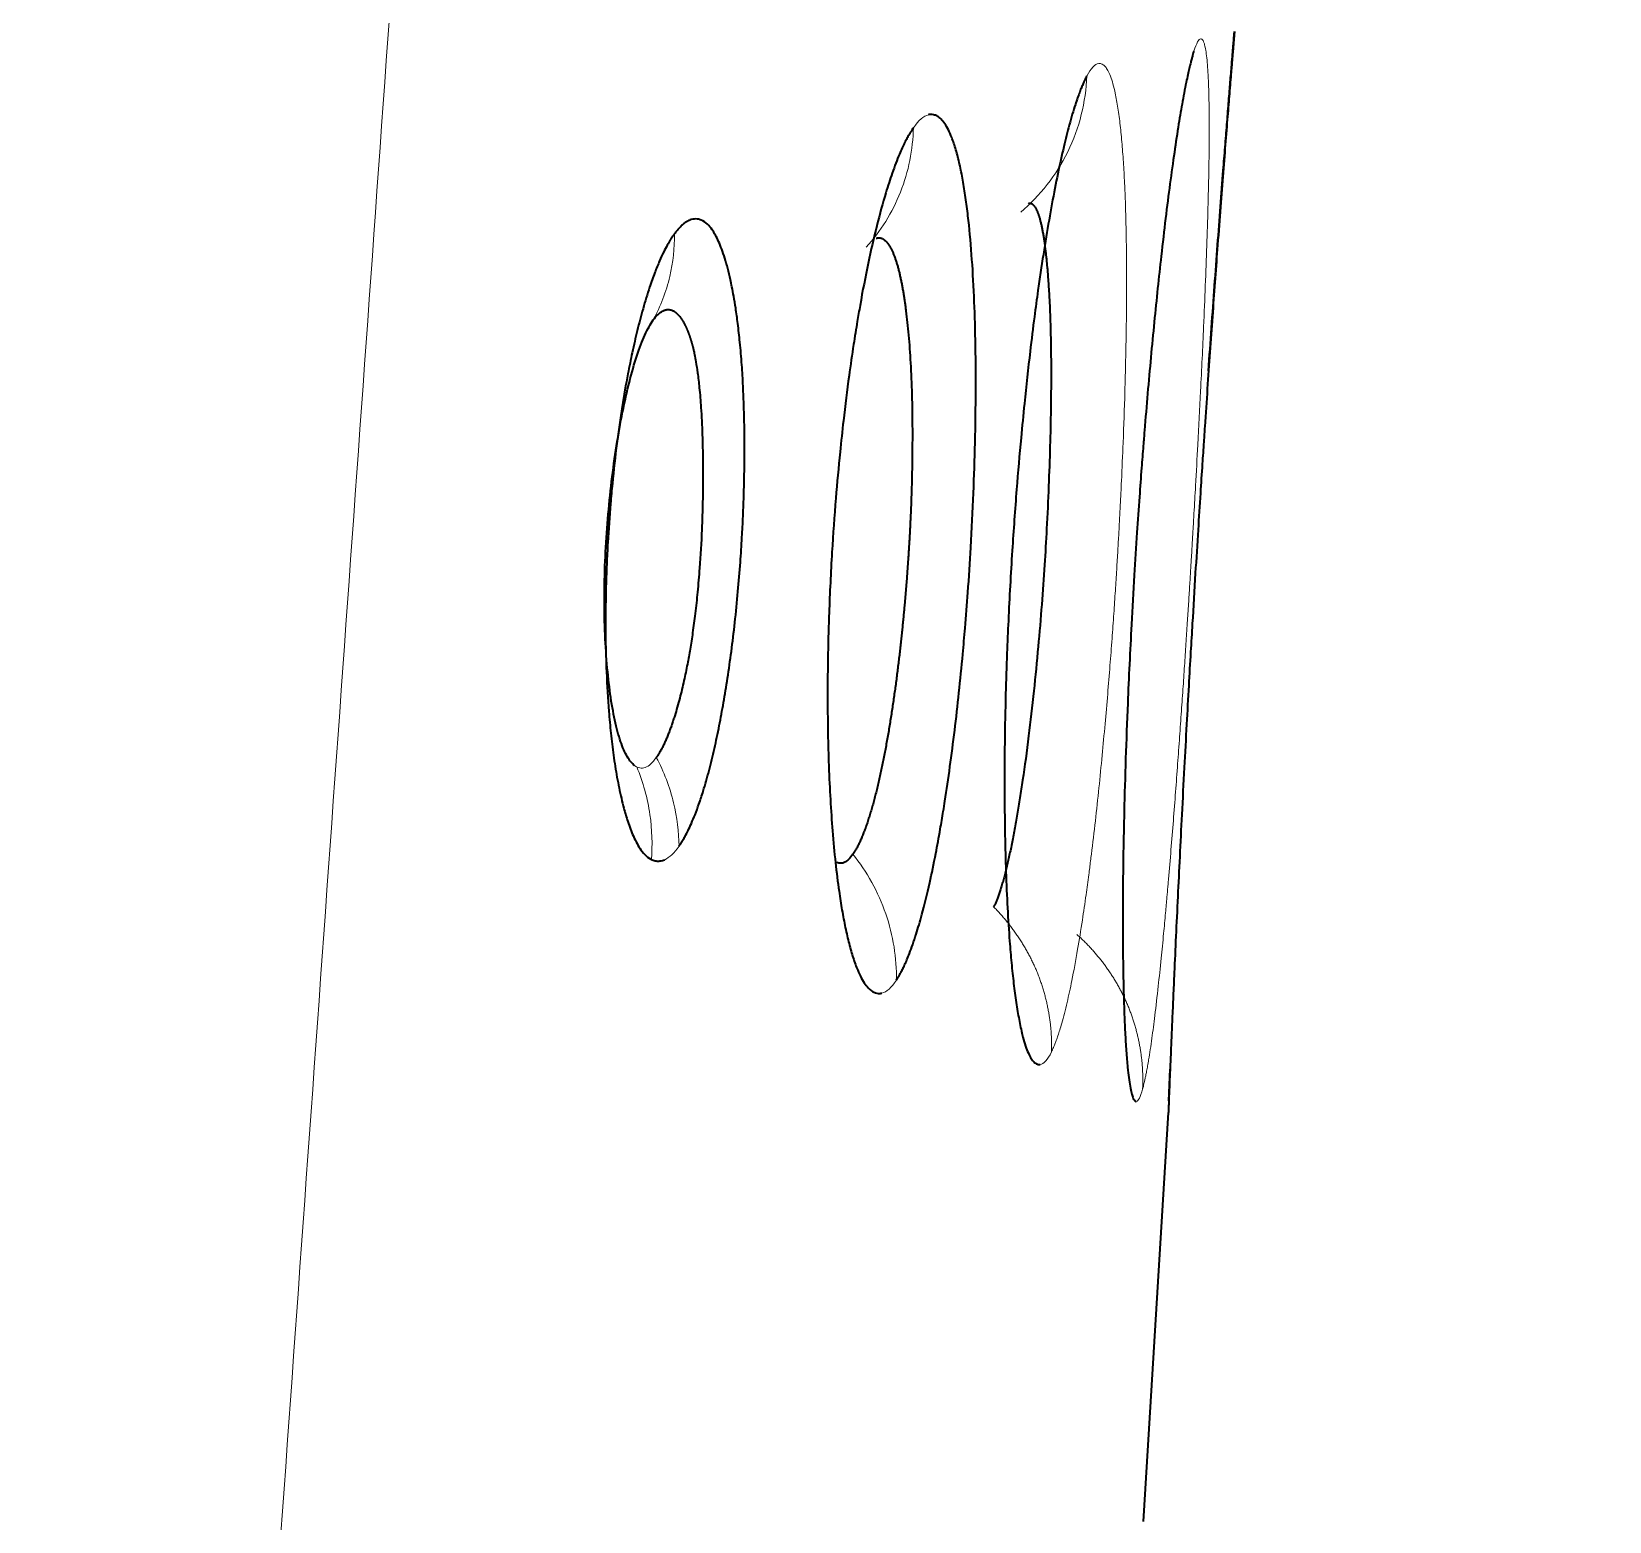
# Model space of a CAD drawing. Header units: inches. Extents: x -1096 to 3103, y -191 to 3207.
# Drawn here: x -28.622 to -24.657, y 1557.653 to 1561.396 of the extents above; entities that cross this region are included whole.
import ezdxf

# ---------------------------------------------------------------- set-up
doc = ezdxf.new("R2010")
doc.units = ezdxf.units.IN

msp = doc.modelspace()

# ---------------------------------------------------------------- linework, layer by layer
at = {"lineweight": 35}
for p, q in [((-25.5991, 1561.3961), (-25.6015, 1561.3667)), ((-25.764, 1558.7095), (-25.7609, 1558.789)), ((-25.8278, 1557.6531), (-25.765, 1558.6801))]:
    msp.add_line(p, q, dxfattribs=at)
at = {"lineweight": 13}
for points, knots in [([(-24.657, 1604.0575), (-24.6612, 1604.0019), (-24.6697, 1603.8898), (-24.6825, 1603.7202), (-24.6954, 1603.5479), (-24.7085, 1603.373), (-24.7217, 1603.1954), (-24.7351, 1603.0151), (-24.7487, 1602.8322), (-24.7624, 1602.6465), (-24.7762, 1602.4583), (-24.8033, 1602.0882), (-24.8495, 1601.4522), (-24.9046, 1600.6884), (-24.9558, 1599.9769), (-24.9972, 1599.4027), (-25.0386, 1598.8284), (-25.08, 1598.2541), (-25.1215, 1597.6798), (-25.2023, 1596.5586), (-25.3127, 1595.03), (-25.4425, 1593.2333), (-25.5422, 1591.8545), (-25.6116, 1590.8938), (-25.6605, 1590.2177), (-25.6991, 1589.6825), (-25.7378, 1589.1445), (-25.7775, 1588.5933), (-25.8181, 1588.029), (-25.8596, 1587.4515), (-25.9021, 1586.8608), (-25.9455, 1586.257), (-25.9898, 1585.64), (-26.035, 1585.0098), (-26.0812, 1584.3665), (-26.1283, 1583.71), (-26.1763, 1583.0403), (-26.2252, 1582.3575), (-26.2751, 1581.6615), (-26.3258, 1580.9523), (-26.3776, 1580.23), (-26.4302, 1579.4945), (-26.4838, 1578.7459), (-26.5383, 1577.9841), (-26.5937, 1577.2091), (-26.7064, 1575.6334), (-26.878, 1573.2344), (-27.1101, 1569.9896), (-27.348, 1566.6641), (-27.5918, 1563.2577), (-27.8414, 1559.7706), (-28.0968, 1556.2027), (-28.3581, 1552.554), (-28.6288, 1548.7766), (-28.9068, 1544.8982), (-29.1902, 1540.9465), (-29.4735, 1536.9971), (-29.7568, 1533.05), (-30.0401, 1529.1052), (-30.3233, 1525.1627), (-30.6065, 1521.2225), (-30.8896, 1517.2847), (-31.1726, 1513.3491), (-31.4555, 1509.4158), (-31.7384, 1505.4849), (-32.0211, 1501.5563), (-32.3037, 1497.6299), (-32.4922, 1495.0131), (-32.5863, 1493.7051)], [0, 0, 0, 0, 0.001515, 0.003053, 0.004616, 0.006203, 0.007814, 0.009449, 0.011108, 0.012791, 0.014499, 0.01623, 0.022857, 0.031796, 0.037001, 0.042205, 0.047411, 0.052616, 0.057822, 0.063029, 0.083104, 0.099391, 0.111888, 0.120596, 0.125515, 0.130273, 0.135149, 0.140145, 0.14526, 0.150494, 0.155847, 0.16132, 0.166912, 0.172623, 0.178453, 0.184403, 0.190472, 0.19666, 0.202967, 0.209394, 0.21594, 0.222605, 0.229389, 0.236293, 0.243316, 0.250458, 0.27913, 0.308534, 0.338669, 0.369537, 0.401135, 0.433466, 0.466528, 0.500322, 0.536151, 0.571959, 0.607745, 0.64351, 0.679254, 0.714977, 0.750679, 0.78636, 0.822019, 0.857658, 0.893275, 0.928871, 0.964446, 1, 1, 1, 1]), ([(-25.83, 1558.7392), (-25.8296, 1558.7406), (-25.8287, 1558.7437), (-25.8274, 1558.7491), (-25.8258, 1558.7557), (-25.824, 1558.7636), (-25.8221, 1558.7731), (-25.8198, 1558.7843), (-25.8174, 1558.7977), (-25.813, 1558.8233), (-25.8069, 1558.8635), (-25.7989, 1558.9255), (-25.7911, 1558.9929), (-25.7837, 1559.0628), (-25.7776, 1559.1252), (-25.7727, 1559.1772), (-25.7692, 1559.2167), (-25.7669, 1559.2422), (-25.7638, 1559.2783), (-25.7595, 1559.33), (-25.7535, 1559.4034), (-25.7479, 1559.4756), (-25.7426, 1559.5461), (-25.7377, 1559.6143), (-25.733, 1559.6797), (-25.7287, 1559.7422), (-25.7247, 1559.8013), (-25.721, 1559.8569), (-25.7177, 1559.9089), (-25.7146, 1559.9571), (-25.7118, 1560.0015), (-25.7094, 1560.0419), (-25.7072, 1560.0783), (-25.7052, 1560.1107), (-25.7035, 1560.1391), (-25.7021, 1560.1636), (-25.6999, 1560.2018), (-25.6962, 1560.2666), (-25.6906, 1560.37), (-25.6836, 1560.505), (-25.6773, 1560.6386), (-25.6722, 1560.7594), (-25.6685, 1560.8593), (-25.6655, 1560.9544), (-25.6637, 1561.034), (-25.6627, 1561.1002), (-25.6624, 1561.1552), (-25.6627, 1561.2067), (-25.6638, 1561.2535), (-25.6654, 1561.2909), (-25.6675, 1561.3197), (-25.6699, 1561.341), (-25.6725, 1561.3568), (-25.6754, 1561.3673), (-25.678, 1561.3734), (-25.6803, 1561.3765), (-25.6823, 1561.3778), (-25.6834, 1561.3779), (-25.6839, 1561.378)], [0, 0, 0, 0, 0.004872, 0.010579, 0.017122, 0.024499, 0.03271, 0.041755, 0.051631, 0.062336, 0.094597, 0.12323, 0.155284, 0.182579, 0.205128, 0.222917, 0.235918, 0.244119, 0.247515, 0.270238, 0.291929, 0.312578, 0.332172, 0.350704, 0.368185, 0.384628, 0.400043, 0.414437, 0.42781, 0.440165, 0.451502, 0.461823, 0.471127, 0.479417, 0.486691, 0.492953, 0.4982, 0.516118, 0.543024, 0.578966, 0.624011, 0.654396, 0.685503, 0.717305, 0.749775, 0.772781, 0.796809, 0.821872, 0.847992, 0.875186, 0.895515, 0.916054, 0.936799, 0.954886, 0.970252, 0.982896, 0.992814, 1, 1, 1, 1]), ([(-26.059, 1558.8327), (-26.0582, 1558.8343), (-26.0565, 1558.838), (-26.0537, 1558.8443), (-26.0504, 1558.8522), (-26.0467, 1558.8619), (-26.0426, 1558.8737), (-26.0379, 1558.8879), (-26.0302, 1558.9138), (-26.0201, 1558.9533), (-26.0067, 1559.0152), (-25.9939, 1559.0844), (-25.982, 1559.1579), (-25.9728, 1559.2216), (-25.9659, 1559.2719), (-25.9615, 1559.3064), (-25.956, 1559.3509), (-25.9488, 1559.4111), (-25.9398, 1559.4943), (-25.9317, 1559.5758), (-25.9244, 1559.6546), (-25.9178, 1559.7301), (-25.912, 1559.8018), (-25.9069, 1559.8692), (-25.9024, 1559.932), (-25.8985, 1559.9901), (-25.8952, 1560.0432), (-25.8923, 1560.0912), (-25.8898, 1560.1341), (-25.8878, 1560.1719), (-25.8855, 1560.2158), (-25.8825, 1560.2793), (-25.8783, 1560.3752), (-25.8739, 1560.5035), (-25.8711, 1560.6306), (-25.8701, 1560.7447), (-25.8703, 1560.8379), (-25.8718, 1560.9269), (-25.8744, 1561.0014), (-25.8777, 1561.0632), (-25.8815, 1561.1143), (-25.8861, 1561.1619), (-25.8918, 1561.205), (-25.898, 1561.2392), (-25.9043, 1561.2653), (-25.9105, 1561.2846), (-25.9169, 1561.2987), (-25.9231, 1561.3078), (-25.9286, 1561.3129), (-25.9333, 1561.3153), (-25.9372, 1561.3161), (-25.9394, 1561.316), (-25.9403, 1561.316)], [0, 0, 0, 0, 0.005677, 0.012431, 0.020264, 0.029172, 0.039157, 0.050215, 0.062343, 0.094666, 0.123243, 0.158827, 0.188477, 0.212202, 0.229972, 0.241753, 0.247536, 0.274585, 0.300234, 0.324459, 0.347244, 0.368595, 0.388537, 0.407085, 0.424248, 0.440028, 0.454426, 0.467443, 0.479082, 0.489344, 0.498229, 0.51496, 0.541471, 0.577807, 0.624039, 0.654254, 0.685303, 0.717162, 0.749801, 0.772926, 0.797012, 0.822074, 0.848133, 0.875207, 0.895532, 0.916068, 0.936809, 0.954801, 0.970119, 0.982761, 0.992723, 1, 1, 1, 1]), ([(-25.9702, 1561.2842), (-25.9726, 1561.2199), (-26.0044, 1561.0887), (-26.0882, 1560.9832), (-26.1363, 1560.9425)], [0, 0, 0, 0, 0.504102, 1, 1, 1, 1]), ([(-26.4059, 1561.1546), (-26.407, 1561.1), (-26.4287, 1560.9891), (-26.4884, 1560.8942), (-26.5244, 1560.8546)], [0, 0, 0, 0, 0.501379, 1, 1, 1, 1]), ([(-27.0063, 1560.888), (-27.006, 1560.8522), (-27.014, 1560.7762), (-27.041, 1560.7055), (-27.0594, 1560.6716)], [0, 0, 0, 0, 0.475307, 1, 1, 1, 1]), ([(-27.0518, 1559.5726), (-27.061, 1559.5591), (-27.0704, 1559.5509), (-27.0887, 1559.5441), (-27.0977, 1559.5457), (-27.1064, 1559.5522)], [0, 0, 0, 0, 0.5, 0.5, 1, 1, 1, 1]), ([(-26.9948, 1559.3494), (-26.995, 1559.3854), (-27.0045, 1559.4624), (-27.0328, 1559.5364), (-27.0518, 1559.5726)], [0, 0, 0, 0, 0.477106, 1, 1, 1, 1]), ([(-27.0643, 1559.3159), (-27.0613, 1559.3532), (-27.0637, 1559.4335), (-27.0852, 1559.5107), (-27.101, 1559.5486)], [0, 0, 0, 0, 0.47368, 1, 1, 1, 1]), ([(-26.4486, 1559.0129), (-26.4476, 1559.068), (-26.4565, 1559.1253), (-26.4941, 1559.2342), (-26.5228, 1559.2856), (-26.558, 1559.3298)], [0, 0, 0, 0, 0.5, 0.5, 1, 1, 1, 1]), ([(-26.059, 1558.8327), (-26.0589, 1558.8364), (-26.0586, 1558.8438), (-26.0587, 1558.855), (-26.059, 1558.8663), (-26.0595, 1558.8775), (-26.0603, 1558.8888), (-26.0614, 1558.9002), (-26.0628, 1558.9115), (-26.0644, 1558.9228), (-26.0663, 1558.9342), (-26.0685, 1558.9455), (-26.0709, 1558.9568), (-26.0736, 1558.9681), (-26.0766, 1558.9793), (-26.0798, 1558.9904), (-26.0834, 1559.0015), (-26.0871, 1559.0125), (-26.0912, 1559.0235), (-26.0955, 1559.0343), (-26.1001, 1559.045), (-26.105, 1559.0557), (-26.1101, 1559.0662), (-26.1154, 1559.0766), (-26.121, 1559.0868), (-26.1268, 1559.0969), (-26.1329, 1559.1069), (-26.1392, 1559.1167), (-26.1456, 1559.1264), (-26.1523, 1559.1359), (-26.1592, 1559.1452), (-26.1662, 1559.1543), (-26.1735, 1559.1633), (-26.1809, 1559.172), (-26.1885, 1559.1806), (-26.1963, 1559.1889), (-26.2016, 1559.1943), (-26.2042, 1559.197)], [0, 0, 0, 0, 0.027905, 0.055941, 0.084098, 0.112368, 0.14074, 0.169207, 0.197757, 0.226383, 0.255076, 0.283826, 0.312624, 0.341464, 0.370336, 0.399232, 0.428147, 0.457072, 0.486003, 0.514932, 0.543857, 0.57277, 0.601666, 0.630538, 0.659379, 0.688181, 0.716937, 0.745638, 0.774275, 0.80284, 0.831323, 0.859716, 0.88801, 0.916194, 0.94426, 0.972198, 1, 1, 1, 1]), ([(-25.83, 1558.7392), (-25.8298, 1558.7427), (-25.8295, 1558.7497), (-25.8294, 1558.7603), (-25.8295, 1558.771), (-25.8298, 1558.7816), (-25.8304, 1558.7924), (-25.8312, 1558.8031), (-25.8322, 1558.8139), (-25.8335, 1558.8246), (-25.8351, 1558.8354), (-25.8369, 1558.8462), (-25.8389, 1558.8569), (-25.8412, 1558.8676), (-25.8437, 1558.8783), (-25.8464, 1558.889), (-25.8494, 1558.8996), (-25.8527, 1558.9101), (-25.8562, 1558.9206), (-25.8599, 1558.931), (-25.8639, 1558.9413), (-25.8681, 1558.9516), (-25.8726, 1558.9617), (-25.8773, 1558.9717), (-25.8822, 1558.9817), (-25.8874, 1558.9915), (-25.8927, 1559.0012), (-25.8983, 1559.0107), (-25.9041, 1559.0202), (-25.9101, 1559.0294), (-25.9163, 1559.0386), (-25.9227, 1559.0476), (-25.9293, 1559.0564), (-25.936, 1559.0651), (-25.9429, 1559.0736), (-25.95, 1559.0819), (-25.9572, 1559.0901), (-25.9645, 1559.0981), (-25.9721, 1559.1059), (-25.9797, 1559.1134), (-25.9875, 1559.1208), (-25.9928, 1559.1256), (-25.9954, 1559.128)], [0, 0, 0, 0, 0.024309, 0.048737, 0.073277, 0.097921, 0.122662, 0.147492, 0.172405, 0.197393, 0.222448, 0.247563, 0.272731, 0.297944, 0.323197, 0.348483, 0.373794, 0.399127, 0.424474, 0.449831, 0.475193, 0.500556, 0.525915, 0.551268, 0.576611, 0.601938, 0.627244, 0.652524, 0.677773, 0.702983, 0.728149, 0.753263, 0.778319, 0.80331, 0.828228, 0.853067, 0.877817, 0.902473, 0.927027, 0.951471, 0.975797, 1, 1, 1, 1])]:
    msp.add_open_spline(points, degree=3, knots=knots, dxfattribs=at)
for points in [[(-25.6839, 1561.378), (-25.6889, 1561.3774), (-25.6946, 1561.3672), (-25.701, 1561.3472)], [(-25.9403, 1561.316), (-25.9496, 1561.3145), (-25.9597, 1561.304), (-25.9702, 1561.2842)], [(-26.3679, 1561.1871), (-26.38, 1561.1841), (-26.3928, 1561.1733), (-26.4059, 1561.1546)], [(-27.1065, 1559.5521), (-27.1047, 1559.5507), (-27.1029, 1559.5496), (-27.101, 1559.5486)], [(-27.0306, 1559.3156), (-27.0187, 1559.321), (-27.0067, 1559.3322), (-26.9948, 1559.3494)], [(-26.4855, 1558.9803), (-26.4734, 1558.9832), (-26.461, 1558.9941), (-26.4486, 1559.0129)], [(-26.0876, 1558.8008), (-26.0783, 1558.8023), (-26.0687, 1558.8129), (-26.059, 1558.8327)], [(-25.8458, 1558.7083), (-25.8408, 1558.7089), (-25.8355, 1558.7192), (-25.83, 1558.7392)]]:
    msp.add_open_spline(points, degree=3, dxfattribs=at)
at = {"lineweight": 35}
for points, knots in [([(-25.6643, 1560.5438), (-25.6618, 1560.5803), (-25.6566, 1560.6531), (-25.649, 1560.7588), (-25.6414, 1560.861), (-25.6341, 1560.9582), (-25.6278, 1561.0396), (-25.6225, 1561.1074), (-25.618, 1561.164), (-25.6138, 1561.2169), (-25.6099, 1561.2653), (-25.6068, 1561.304), (-25.6043, 1561.3339), (-25.6025, 1561.3561), (-25.6011, 1561.3727), (-25.6002, 1561.3839), (-25.5996, 1561.3906), (-25.5993, 1561.3941), (-25.5992, 1561.3957), (-25.5991, 1561.396), (-25.5991, 1561.3961)], [0, 0, 0, 0, 0.073113, 0.148253, 0.225014, 0.30333, 0.383138, 0.439793, 0.498998, 0.560784, 0.625203, 0.692301, 0.742426, 0.79306, 0.844192, 0.888871, 0.926798, 0.957969, 0.982374, 1, 1, 1, 1]), ([(-25.701, 1561.3472), (-25.7015, 1561.3456), (-25.7026, 1561.342), (-25.7045, 1561.3357), (-25.7067, 1561.3279), (-25.7092, 1561.318), (-25.7122, 1561.306), (-25.7156, 1561.2913), (-25.7213, 1561.2648), (-25.7292, 1561.224), (-25.7396, 1561.163), (-25.7501, 1561.094), (-25.7612, 1561.0147), (-25.7723, 1560.9275), (-25.7827, 1560.8391), (-25.7922, 1560.7515), (-25.8009, 1560.6664), (-25.8093, 1560.5781), (-25.8175, 1560.4873), (-25.8238, 1560.4125), (-25.8288, 1560.3499), (-25.8331, 1560.2945), (-25.8384, 1560.2219), (-25.8446, 1560.1319), (-25.8514, 1560.0247), (-25.8596, 1559.8806), (-25.8693, 1559.6776), (-25.8755, 1559.4859), (-25.8786, 1559.3321), (-25.8797, 1559.2322), (-25.88, 1559.136), (-25.8793, 1559.055), (-25.8779, 1558.9876), (-25.8762, 1558.932), (-25.874, 1558.8803), (-25.8712, 1558.8334), (-25.868, 1558.796), (-25.8648, 1558.7671), (-25.8616, 1558.7457), (-25.8582, 1558.7298), (-25.8549, 1558.7193), (-25.852, 1558.7131), (-25.8495, 1558.7099), (-25.8475, 1558.7086), (-25.8463, 1558.7084), (-25.8458, 1558.7083)], [0, 0, 0, 0, 0.005489, 0.012106, 0.019849, 0.028718, 0.03871, 0.049822, 0.062049, 0.094134, 0.122722, 0.153793, 0.184814, 0.215782, 0.246701, 0.271782, 0.296807, 0.321791, 0.346741, 0.371656, 0.38183, 0.396322, 0.415129, 0.438238, 0.465633, 0.497291, 0.548689, 0.623092, 0.653058, 0.684038, 0.716037, 0.749085, 0.772414, 0.796664, 0.821824, 0.847885, 0.874825, 0.895221, 0.915812, 0.936601, 0.954502, 0.969791, 0.982471, 0.992541, 1, 1, 1, 1]), ([(-25.6015, 1561.3667), (-25.6016, 1561.3651), (-25.6019, 1561.3616), (-25.6024, 1561.3554), (-25.6031, 1561.3476), (-25.6039, 1561.3379), (-25.6049, 1561.3259), (-25.6061, 1561.3113), (-25.6083, 1561.2847), (-25.6116, 1561.2438), (-25.6166, 1561.1825), (-25.6221, 1561.1129), (-25.6284, 1561.0329), (-25.6351, 1560.9449), (-25.6419, 1560.8554), (-25.6484, 1560.7667), (-25.6546, 1560.6805), (-25.661, 1560.591), (-25.6673, 1560.4988), (-25.6725, 1560.4232), (-25.6767, 1560.36), (-25.6804, 1560.3042), (-25.6852, 1560.2305), (-25.691, 1560.1389), (-25.6979, 1560.0294), (-25.704, 1559.9268), (-25.7096, 1559.8328), (-25.7144, 1559.7482), (-25.7198, 1559.6509), (-25.7257, 1559.5422), (-25.7334, 1559.3938), (-25.7422, 1559.214), (-25.749, 1559.0669), (-25.7532, 1558.9706), (-25.7557, 1558.9136), (-25.7579, 1558.8603), (-25.7599, 1558.8117), (-25.7616, 1558.7729), (-25.7628, 1558.7429), (-25.7637, 1558.7205), (-25.7643, 1558.7038), (-25.7648, 1558.6925), (-25.765, 1558.6858), (-25.7652, 1558.6822), (-25.7652, 1558.6806), (-25.7652, 1558.6802), (-25.7652, 1558.6801)], [0, 0, 0, 0, 0.005478, 0.012088, 0.019828, 0.028697, 0.038694, 0.049815, 0.062055, 0.094135, 0.122732, 0.153805, 0.184826, 0.215793, 0.246708, 0.271782, 0.296802, 0.321784, 0.346734, 0.371652, 0.381642, 0.396023, 0.414791, 0.437934, 0.465436, 0.497272, 0.515227, 0.536784, 0.561953, 0.590755, 0.623221, 0.684062, 0.749062, 0.772183, 0.796327, 0.821486, 0.847648, 0.874792, 0.895106, 0.915702, 0.936587, 0.954439, 0.969705, 0.982388, 0.992487, 1, 1, 1, 1]), ([(-25.9702, 1561.2842), (-25.9711, 1561.2826), (-25.9729, 1561.2791), (-25.9759, 1561.2729), (-25.9794, 1561.2652), (-25.9835, 1561.2556), (-25.9881, 1561.2439), (-25.9933, 1561.2297), (-26.002, 1561.2039), (-26.0137, 1561.1646), (-26.0285, 1561.1061), (-26.0431, 1561.0401), (-26.0579, 1560.9645), (-26.0724, 1560.8815), (-26.084, 1560.8072), (-26.0938, 1560.7396), (-26.1027, 1560.674), (-26.1143, 1560.5803), (-26.1255, 1560.4782), (-26.1369, 1560.3622), (-26.1475, 1560.239), (-26.1585, 1560.0849), (-26.1661, 1559.9468), (-26.1712, 1559.8269), (-26.1745, 1559.7244), (-26.1768, 1559.603), (-26.1774, 1559.4504), (-26.1742, 1559.2771), (-26.167, 1559.1427), (-26.1595, 1559.055), (-26.154, 1559.0032), (-26.1476, 1558.9554), (-26.1404, 1558.9124), (-26.133, 1558.8782), (-26.1258, 1558.8519), (-26.1188, 1558.8326), (-26.1119, 1558.8184), (-26.1053, 1558.8092), (-26.0996, 1558.804), (-26.0948, 1558.8016), (-26.0909, 1558.8007), (-26.0886, 1558.8008), (-26.0876, 1558.8008)], [0, 0, 0, 0, 0.005516, 0.01215, 0.0199, 0.028767, 0.038748, 0.049839, 0.062036, 0.094143, 0.122701, 0.153762, 0.184779, 0.215748, 0.246673, 0.261603, 0.282411, 0.309111, 0.347406, 0.37165, 0.407578, 0.449462, 0.497236, 0.519574, 0.547992, 0.582517, 0.623199, 0.683878, 0.749073, 0.772572, 0.796908, 0.82207, 0.848049, 0.874824, 0.895222, 0.915813, 0.936602, 0.954405, 0.969645, 0.982324, 0.992443, 1, 1, 1, 1]), ([(-26.4486, 1559.0129), (-26.4476, 1559.0144), (-26.4454, 1559.0179), (-26.4418, 1559.024), (-26.4376, 1559.0314), (-26.4329, 1559.0405), (-26.4277, 1559.0515), (-26.4219, 1559.0646), (-26.4122, 1559.0885), (-26.3996, 1559.1247), (-26.3825, 1559.1834), (-26.366, 1559.251), (-26.3507, 1559.3245), (-26.3394, 1559.3855), (-26.3319, 1559.4302), (-26.3236, 1559.4819), (-26.3138, 1559.5487), (-26.302, 1559.6399), (-26.2912, 1559.7346), (-26.2826, 1559.8209), (-26.2752, 1559.9051), (-26.2682, 1559.9945), (-26.2608, 1560.1081), (-26.2546, 1560.2344), (-26.2489, 1560.4126), (-26.2484, 1560.5806), (-26.2531, 1560.7338), (-26.2592, 1560.839), (-26.2668, 1560.92), (-26.2746, 1560.9803), (-26.2816, 1561.0239), (-26.2897, 1561.0641), (-26.299, 1561.1001), (-26.3085, 1561.1285), (-26.3179, 1561.1499), (-26.3269, 1561.1654), (-26.336, 1561.1764), (-26.3446, 1561.1831), (-26.3521, 1561.1866), (-26.3584, 1561.1878), (-26.3636, 1561.1878), (-26.3666, 1561.1873), (-26.3679, 1561.1871)], [0, 0, 0, 0, 0.00574, 0.012539, 0.020395, 0.029309, 0.039278, 0.0503, 0.062374, 0.094808, 0.123301, 0.163195, 0.195598, 0.220506, 0.237864, 0.247638, 0.279014, 0.310359, 0.341623, 0.372778, 0.393309, 0.421103, 0.456142, 0.498405, 0.538106, 0.624054, 0.66412, 0.706058, 0.749801, 0.773059, 0.797214, 0.822278, 0.848274, 0.875218, 0.895535, 0.916069, 0.936814, 0.954645, 0.96988, 0.982521, 0.992562, 1, 1, 1, 1]), ([(-26.4059, 1561.1546), (-26.4069, 1561.153), (-26.4092, 1561.1497), (-26.4129, 1561.1438), (-26.4173, 1561.1365), (-26.4223, 1561.1275), (-26.4279, 1561.1166), (-26.4342, 1561.1035), (-26.4447, 1561.0798), (-26.4584, 1561.0438), (-26.4776, 1560.9847), (-26.498, 1560.9101), (-26.5198, 1560.8152), (-26.5359, 1560.7321), (-26.5478, 1560.6627), (-26.5572, 1560.6044), (-26.5691, 1560.5219), (-26.5805, 1560.4313), (-26.5916, 1560.3283), (-26.6017, 1560.2181), (-26.6113, 1560.0825), (-26.6171, 1559.963), (-26.6202, 1559.86), (-26.6217, 1559.7715), (-26.6216, 1559.6644), (-26.6185, 1559.5305), (-26.6099, 1559.3795), (-26.5973, 1559.2636), (-26.5854, 1559.1881), (-26.577, 1559.1439), (-26.5676, 1559.1035), (-26.5572, 1559.0676), (-26.5469, 1559.0393), (-26.5368, 1559.0178), (-26.5273, 1559.0022), (-26.5178, 1558.9912), (-26.5091, 1558.9844), (-26.5015, 1558.9809), (-26.4951, 1558.9796), (-26.4899, 1558.9796), (-26.4868, 1558.9801), (-26.4855, 1558.9803)], [0, 0, 0, 0, 0.005554, 0.012212, 0.019972, 0.028835, 0.038798, 0.049857, 0.062009, 0.094144, 0.122654, 0.164029, 0.205336, 0.246577, 0.261309, 0.282117, 0.309016, 0.346447, 0.371562, 0.40803, 0.449921, 0.49717, 0.518469, 0.546547, 0.581427, 0.623161, 0.683442, 0.749063, 0.772788, 0.797238, 0.822404, 0.848274, 0.87483, 0.895236, 0.915826, 0.936607, 0.954255, 0.969416, 0.982094, 0.992289, 1, 1, 1, 1]), ([(-26.1163, 1560.9645), (-26.1157, 1560.9646), (-26.1147, 1560.9648), (-26.1131, 1560.9648), (-26.1115, 1560.9646), (-26.11, 1560.9641), (-26.1085, 1560.9634), (-26.107, 1560.9625), (-26.1056, 1560.9614), (-26.1042, 1560.96), (-26.1028, 1560.9584), (-26.1014, 1560.9566), (-26.1001, 1560.9546), (-26.0987, 1560.9524), (-26.0974, 1560.95), (-26.0962, 1560.9474), (-26.0949, 1560.9446), (-26.0937, 1560.9416), (-26.0925, 1560.9385), (-26.0914, 1560.9352), (-26.0902, 1560.9317), (-26.0891, 1560.928), (-26.088, 1560.9242), (-26.087, 1560.9202), (-26.0859, 1560.916), (-26.0849, 1560.9117), (-26.0839, 1560.9073), (-26.0829, 1560.9027), (-26.082, 1560.8979), (-26.0811, 1560.893), (-26.0802, 1560.888), (-26.0793, 1560.8829), (-26.0784, 1560.8776), (-26.0776, 1560.8722), (-26.0768, 1560.8666), (-26.076, 1560.861), (-26.0752, 1560.8552), (-26.0745, 1560.8494), (-26.0738, 1560.8434), (-26.0731, 1560.8373), (-26.0724, 1560.8311), (-26.0717, 1560.8248), (-26.0711, 1560.8184), (-26.0705, 1560.812), (-26.0699, 1560.8054), (-26.0693, 1560.7988), (-26.0687, 1560.792), (-26.0682, 1560.7853), (-26.0677, 1560.7784), (-26.0672, 1560.7715), (-26.0667, 1560.7645), (-26.0662, 1560.7574), (-26.0658, 1560.7503), (-26.0653, 1560.7431), (-26.0639, 1560.7197), (-26.062, 1560.6765), (-26.0603, 1560.6085), (-26.0598, 1560.5319), (-26.0605, 1560.4468), (-26.0625, 1560.3536), (-26.066, 1560.2529), (-26.0706, 1560.1527), (-26.0765, 1560.0533), (-26.0835, 1559.954), (-26.0924, 1559.8475), (-26.1034, 1559.736), (-26.1164, 1559.6223), (-26.1272, 1559.5423), (-26.1347, 1559.4929), (-26.1381, 1559.4712), (-26.1415, 1559.4502), (-26.1449, 1559.4298), (-26.1483, 1559.4101), (-26.1518, 1559.3911), (-26.1553, 1559.3727), (-26.1588, 1559.355), (-26.1623, 1559.3381), (-26.1658, 1559.3218), (-26.1693, 1559.3064), (-26.1728, 1559.2916), (-26.1763, 1559.2777), (-26.1798, 1559.2646), (-26.1833, 1559.2523), (-26.1868, 1559.2408), (-26.1903, 1559.2302), (-26.1938, 1559.2205), (-26.1973, 1559.2117), (-26.2008, 1559.2038), (-26.2031, 1559.1993), (-26.2042, 1559.197)], [0, 0, 0, 0, 0.005645, 0.011258, 0.016839, 0.022387, 0.027904, 0.033389, 0.038844, 0.044268, 0.049661, 0.055023, 0.060356, 0.065659, 0.070932, 0.076175, 0.081388, 0.086572, 0.091726, 0.09685, 0.101945, 0.10701, 0.112045, 0.11705, 0.122026, 0.126972, 0.131888, 0.136774, 0.141631, 0.146459, 0.151256, 0.156025, 0.160764, 0.165474, 0.170154, 0.174805, 0.179427, 0.18402, 0.188585, 0.19312, 0.197627, 0.202105, 0.206555, 0.210977, 0.21537, 0.219735, 0.224072, 0.228381, 0.232662, 0.236915, 0.241139, 0.245336, 0.249505, 0.253646, 0.257758, 0.289699, 0.323212, 0.358274, 0.394852, 0.432909, 0.472422, 0.513416, 0.547827, 0.585533, 0.626524, 0.67085, 0.718576, 0.769541, 0.780461, 0.791381, 0.802299, 0.813213, 0.824125, 0.835038, 0.845953, 0.856873, 0.8678, 0.878734, 0.889679, 0.900636, 0.911606, 0.922593, 0.933597, 0.944622, 0.955665, 0.966726, 0.977802, 0.988894, 1, 1, 1, 1]), ([(-26.9697, 1560.9218), (-26.9708, 1560.9213), (-26.9729, 1560.9202), (-26.976, 1560.9184), (-26.9791, 1560.9163), (-26.9822, 1560.914), (-26.9853, 1560.9115), (-26.9884, 1560.9087), (-26.9914, 1560.9058), (-26.9945, 1560.9026), (-26.9975, 1560.8992), (-27.0004, 1560.8957), (-27.0034, 1560.892), (-27.0053, 1560.8893), (-27.0063, 1560.888)], [0, 0, 0, 0, 0.087726, 0.174597, 0.26064, 0.345882, 0.430348, 0.514063, 0.597044, 0.679271, 0.760709, 0.841329, 0.921101, 1, 1, 1, 1]), ([(-26.9948, 1559.3494), (-26.9934, 1559.3515), (-26.9902, 1559.3562), (-26.985, 1559.3646), (-26.9788, 1559.3755), (-26.9715, 1559.3895), (-26.9633, 1559.4071), (-26.9542, 1559.4291), (-26.9443, 1559.456), (-26.9324, 1559.4923), (-26.9193, 1559.5384), (-26.9058, 1559.5937), (-26.8937, 1559.651), (-26.8827, 1559.71), (-26.8725, 1559.7722), (-26.8629, 1559.8394), (-26.8541, 1559.9122), (-26.8466, 1559.9873), (-26.8407, 1560.0591), (-26.8366, 1560.1222), (-26.834, 1560.175), (-26.8324, 1560.2172), (-26.8315, 1560.249), (-26.831, 1560.2706), (-26.8307, 1560.2889), (-26.8304, 1560.3076), (-26.8302, 1560.3303), (-26.8301, 1560.3536), (-26.8302, 1560.3776), (-26.8305, 1560.4022), (-26.831, 1560.4274), (-26.8317, 1560.453), (-26.8326, 1560.4791), (-26.8338, 1560.5054), (-26.8352, 1560.5321), (-26.8377, 1560.5695), (-26.8414, 1560.6139), (-26.8467, 1560.6611), (-26.852, 1560.6995), (-26.857, 1560.73), (-26.8614, 1560.7534), (-26.8663, 1560.777), (-26.8723, 1560.8014), (-26.8796, 1560.8272), (-26.8873, 1560.8497), (-26.8951, 1560.8689), (-26.9032, 1560.8851), (-26.9124, 1560.9001), (-26.9242, 1560.9141), (-26.9366, 1560.9225), (-26.948, 1560.9254), (-26.9564, 1560.9255), (-26.9635, 1560.9241), (-26.9678, 1560.9225), (-26.9697, 1560.9218)], [0, 0, 0, 0, 0.008312, 0.018718, 0.031215, 0.045793, 0.062447, 0.081166, 0.101965, 0.12488, 0.158032, 0.189933, 0.220552, 0.249847, 0.279081, 0.309902, 0.342245, 0.37604, 0.40723, 0.433936, 0.456243, 0.474204, 0.487831, 0.49712, 0.502069, 0.511588, 0.521488, 0.53177, 0.542435, 0.553485, 0.564918, 0.576737, 0.588939, 0.601522, 0.614485, 0.627837, 0.657455, 0.683638, 0.706353, 0.725554, 0.7412, 0.75326, 0.775273, 0.796753, 0.817681, 0.838042, 0.857822, 0.877012, 0.903556, 0.937505, 0.957454, 0.974506, 0.988684, 1, 1, 1, 1]), ([(-27.0063, 1560.888), (-27.0078, 1560.8859), (-27.0112, 1560.881), (-27.0172, 1560.8719), (-27.0247, 1560.8591), (-27.0338, 1560.8419), (-27.0443, 1560.8191), (-27.0562, 1560.7898), (-27.0701, 1560.7506), (-27.085, 1560.702), (-27.0995, 1560.6466), (-27.1122, 1560.5915), (-27.1251, 1560.5284), (-27.1383, 1560.4529), (-27.1515, 1560.3605), (-27.1608, 1560.2781), (-27.1684, 1560.1948), (-27.1732, 1560.1268), (-27.1765, 1560.0593), (-27.1782, 1560.0098), (-27.1791, 1559.9669), (-27.1797, 1559.9203), (-27.1795, 1559.8605), (-27.1773, 1559.7789), (-27.1725, 1559.7006), (-27.1662, 1559.6317), (-27.1594, 1559.5762), (-27.1507, 1559.5209), (-27.1417, 1559.4775), (-27.1326, 1559.4409), (-27.1227, 1559.4076), (-27.1086, 1559.3707), (-27.0931, 1559.3425), (-27.077, 1559.3237), (-27.064, 1559.3152), (-27.0524, 1559.3121), (-27.0438, 1559.312), (-27.0367, 1559.3134), (-27.0325, 1559.3149), (-27.0306, 1559.3156)], [0, 0, 0, 0, 0.00838, 0.019828, 0.034311, 0.051779, 0.07223, 0.095696, 0.122213, 0.156817, 0.188919, 0.218495, 0.245511, 0.285003, 0.326851, 0.370915, 0.392493, 0.433838, 0.457227, 0.478268, 0.49699, 0.512576, 0.538783, 0.575717, 0.623427, 0.651319, 0.681697, 0.714579, 0.749997, 0.768411, 0.795415, 0.831012, 0.875167, 0.903589, 0.936491, 0.95725, 0.97475, 0.989001, 1, 1, 1, 1]), ([(-26.4996, 1560.8768), (-26.4989, 1560.877), (-26.4974, 1560.8774), (-26.4952, 1560.8778), (-26.4931, 1560.8779), (-26.491, 1560.8778), (-26.4889, 1560.8775), (-26.4869, 1560.877), (-26.4849, 1560.8763), (-26.4829, 1560.8753), (-26.481, 1560.8742), (-26.4791, 1560.8729), (-26.4772, 1560.8713), (-26.4753, 1560.8696), (-26.4735, 1560.8677), (-26.4717, 1560.8657), (-26.47, 1560.8634), (-26.4683, 1560.861), (-26.4666, 1560.8585), (-26.4649, 1560.8558), (-26.4633, 1560.8529), (-26.4617, 1560.8499), (-26.4601, 1560.8467), (-26.4586, 1560.8434), (-26.457, 1560.84), (-26.4556, 1560.8364), (-26.4541, 1560.8327), (-26.4527, 1560.8289), (-26.4513, 1560.825), (-26.4499, 1560.8209), (-26.4486, 1560.8168), (-26.4473, 1560.8125), (-26.446, 1560.8082), (-26.4448, 1560.8037), (-26.4436, 1560.7992), (-26.4424, 1560.7945), (-26.4412, 1560.7898), (-26.4401, 1560.785), (-26.439, 1560.7801), (-26.4379, 1560.7751), (-26.4368, 1560.7701), (-26.4358, 1560.765), (-26.4348, 1560.7598), (-26.4338, 1560.7546), (-26.4329, 1560.7493), (-26.4319, 1560.744), (-26.431, 1560.7386), (-26.4302, 1560.7332), (-26.4293, 1560.7277), (-26.4285, 1560.7222), (-26.4276, 1560.7167), (-26.4269, 1560.7111), (-26.4261, 1560.7055), (-26.4253, 1560.6999), (-26.4224, 1560.6773), (-26.4178, 1560.634), (-26.4128, 1560.5636), (-26.4095, 1560.4839), (-26.4082, 1560.3955), (-26.4089, 1560.2991), (-26.4109, 1560.2289), (-26.4125, 1560.1892), (-26.4128, 1560.1815), (-26.4132, 1560.1735), (-26.4136, 1560.1652), (-26.414, 1560.1566), (-26.4145, 1560.1477), (-26.4149, 1560.1384), (-26.4155, 1560.1289), (-26.416, 1560.119), (-26.4166, 1560.1088), (-26.4173, 1560.0983), (-26.418, 1560.0875), (-26.4187, 1560.0764), (-26.4195, 1560.065), (-26.4203, 1560.0533), (-26.4211, 1560.0413), (-26.4221, 1560.029), (-26.423, 1560.0164), (-26.4241, 1560.0035), (-26.4251, 1559.9904), (-26.4263, 1559.9769), (-26.4275, 1559.9632), (-26.4287, 1559.9493), (-26.4301, 1559.935), (-26.4314, 1559.9206), (-26.4329, 1559.9059), (-26.4344, 1559.8909), (-26.436, 1559.8757), (-26.4377, 1559.8603), (-26.4394, 1559.8448), (-26.4412, 1559.829), (-26.4431, 1559.813), (-26.4451, 1559.7969), (-26.4471, 1559.7806), (-26.4493, 1559.7642), (-26.4515, 1559.7476), (-26.4538, 1559.731), (-26.4562, 1559.7143), (-26.4587, 1559.6976), (-26.4612, 1559.6808), (-26.4639, 1559.6641), (-26.4666, 1559.6473), (-26.4694, 1559.6307), (-26.4724, 1559.6141), (-26.4754, 1559.5976), (-26.4785, 1559.5812), (-26.4817, 1559.565), (-26.4849, 1559.5491), (-26.4883, 1559.5333), (-26.4918, 1559.5178), (-26.4953, 1559.5025), (-26.4989, 1559.4876), (-26.5026, 1559.473), (-26.5064, 1559.4588), (-26.5103, 1559.4449), (-26.5143, 1559.4315), (-26.5183, 1559.4186), (-26.5224, 1559.4062), (-26.5266, 1559.3943), (-26.5309, 1559.3829), (-26.5353, 1559.3722), (-26.5397, 1559.3622), (-26.5442, 1559.3529), (-26.5487, 1559.3443), (-26.5534, 1559.3365), (-26.5565, 1559.3321), (-26.558, 1559.3298)], [0, 0, 0, 0, 0.005865, 0.011687, 0.017466, 0.023202, 0.028896, 0.034548, 0.040159, 0.045728, 0.051256, 0.056744, 0.062191, 0.067598, 0.072964, 0.078291, 0.083577, 0.088824, 0.09403, 0.099197, 0.104323, 0.109409, 0.114456, 0.119462, 0.124428, 0.129354, 0.13424, 0.139087, 0.143893, 0.14866, 0.153387, 0.158074, 0.162721, 0.167329, 0.171897, 0.176426, 0.180915, 0.185365, 0.189776, 0.194148, 0.198481, 0.202775, 0.20703, 0.211247, 0.215425, 0.219564, 0.223665, 0.227727, 0.231751, 0.235736, 0.239683, 0.243591, 0.247461, 0.251293, 0.255086, 0.293166, 0.332769, 0.373855, 0.41637, 0.460265, 0.505542, 0.508741, 0.512072, 0.515536, 0.519132, 0.522861, 0.526723, 0.530717, 0.534844, 0.539104, 0.543496, 0.548021, 0.552678, 0.557469, 0.562392, 0.567448, 0.572636, 0.577957, 0.583411, 0.588998, 0.594717, 0.600568, 0.606552, 0.612669, 0.618919, 0.625302, 0.631818, 0.638469, 0.645255, 0.652176, 0.659233, 0.666427, 0.673758, 0.681227, 0.688832, 0.696573, 0.70445, 0.71246, 0.720603, 0.728878, 0.737285, 0.745822, 0.754488, 0.763283, 0.772204, 0.781251, 0.790421, 0.799713, 0.809123, 0.818654, 0.828304, 0.838077, 0.847971, 0.857989, 0.868132, 0.8784, 0.888796, 0.899319, 0.909973, 0.920758, 0.931677, 0.942732, 0.953922, 0.965245, 0.9767, 0.988285, 1, 1, 1, 1]), ([(-27.1064, 1559.5522), (-27.1128, 1559.557), (-27.119, 1559.5645), (-27.1308, 1559.5848), (-27.1364, 1559.5976), (-27.1468, 1559.6282), (-27.1516, 1559.646), (-27.1603, 1559.6858), (-27.168, 1559.7299), (-27.1736, 1559.7809), (-27.1781, 1559.8347), (-27.1798, 1559.863), (-27.1821, 1559.9217), (-27.1825, 1559.9521), (-27.1822, 1560.014), (-27.1813, 1560.0455), (-27.1769, 1560.1404), (-27.1714, 1560.2042), (-27.1567, 1560.327), (-27.1474, 1560.386), (-27.1259, 1560.4931), (-27.1137, 1560.5413), (-27.0942, 1560.6008), (-27.0874, 1560.6185), (-27.0771, 1560.6413), (-27.0736, 1560.6483), (-27.0665, 1560.661), (-27.063, 1560.6666), (-27.0594, 1560.6716)], [0, 0, 0, 0, 0.0625, 0.0625, 0.125, 0.125, 0.1875, 0.1875, 0.25, 0.3125, 0.3125, 0.375, 0.375, 0.4375, 0.4375, 0.5, 0.5, 0.625, 0.625, 0.75, 0.75, 0.875, 0.875, 0.9375, 0.9375, 0.96875, 0.96875, 1, 1, 1, 1]), ([(-27.0594, 1560.6716), (-27.0555, 1560.677), (-27.0515, 1560.6816), (-27.0437, 1560.6891), (-27.0399, 1560.6919), (-27.0361, 1560.6938)], [0, 0, 0, 0, 0.5, 0.5, 1, 1, 1, 1]), ([(-27.0361, 1560.6939), (-27.0353, 1560.6943), (-27.0337, 1560.6951), (-27.0313, 1560.696), (-27.029, 1560.6968), (-27.0267, 1560.6973), (-27.0244, 1560.6976), (-27.0222, 1560.6977), (-27.0201, 1560.6977), (-27.0179, 1560.6974), (-27.0159, 1560.697), (-27.0138, 1560.6964), (-27.0118, 1560.6957), (-27.0099, 1560.6948), (-27.008, 1560.6938), (-27.0061, 1560.6927), (-27.0043, 1560.6914), (-27.0026, 1560.6901), (-27.0008, 1560.6886), (-26.9991, 1560.687), (-26.9975, 1560.6854), (-26.9959, 1560.6836), (-26.9943, 1560.6818), (-26.9928, 1560.6799), (-26.9913, 1560.6779), (-26.9899, 1560.6759), (-26.9885, 1560.6738), (-26.9871, 1560.6717), (-26.9857, 1560.6696), (-26.9844, 1560.6674), (-26.9832, 1560.6651), (-26.982, 1560.6629), (-26.9808, 1560.6606), (-26.9796, 1560.6583), (-26.9785, 1560.656), (-26.9774, 1560.6537), (-26.9764, 1560.6514), (-26.9754, 1560.6491), (-26.9744, 1560.6468), (-26.9734, 1560.6445), (-26.9725, 1560.6422), (-26.9716, 1560.6399), (-26.9708, 1560.6377), (-26.9699, 1560.6354), (-26.9691, 1560.6332), (-26.9684, 1560.6311), (-26.9676, 1560.6289), (-26.9669, 1560.6268), (-26.9663, 1560.6248), (-26.9656, 1560.6228), (-26.965, 1560.6208), (-26.9644, 1560.6189), (-26.9638, 1560.617), (-26.9633, 1560.6152), (-26.9628, 1560.6134), (-26.9623, 1560.6117), (-26.9618, 1560.61), (-26.9614, 1560.6084), (-26.9609, 1560.6069), (-26.9606, 1560.6054), (-26.9602, 1560.604), (-26.9598, 1560.6027), (-26.9595, 1560.6014), (-26.9592, 1560.6002), (-26.959, 1560.5991), (-26.9587, 1560.5981), (-26.9585, 1560.5971), (-26.9575, 1560.5929), (-26.9554, 1560.5829), (-26.952, 1560.5642), (-26.9478, 1560.5367), (-26.9433, 1560.4989), (-26.939, 1560.4477), (-26.9361, 1560.3866), (-26.9347, 1560.322), (-26.9348, 1560.2655), (-26.9354, 1560.2075), (-26.9376, 1560.1364), (-26.942, 1560.0597), (-26.948, 1559.9893), (-26.9538, 1559.9351), (-26.9602, 1559.8872), (-26.9667, 1559.8449), (-26.9741, 1559.8046), (-26.9826, 1559.7632), (-26.9932, 1559.7193), (-27.0024, 1559.6871), (-27.0092, 1559.6658), (-27.0129, 1559.6548), (-27.0167, 1559.644), (-27.0207, 1559.6335), (-27.0248, 1559.6233), (-27.029, 1559.6135), (-27.0333, 1559.6041), (-27.0378, 1559.5953), (-27.0423, 1559.587), (-27.047, 1559.5793), (-27.0502, 1559.5748), (-27.0518, 1559.5726)], [0, 0, 0, 0, 0.006402, 0.012718, 0.018948, 0.025094, 0.031155, 0.037133, 0.043028, 0.04884, 0.054569, 0.060216, 0.065781, 0.071264, 0.076665, 0.081984, 0.08722, 0.092375, 0.097449, 0.10244, 0.107349, 0.112176, 0.116921, 0.121583, 0.126163, 0.13066, 0.135075, 0.139407, 0.143656, 0.147821, 0.151904, 0.155903, 0.159818, 0.16365, 0.167397, 0.171061, 0.174641, 0.178137, 0.181548, 0.184875, 0.188117, 0.191275, 0.194348, 0.197337, 0.20024, 0.203059, 0.205792, 0.208441, 0.211005, 0.213483, 0.215876, 0.218184, 0.220407, 0.222544, 0.224596, 0.226563, 0.228444, 0.23024, 0.231951, 0.233576, 0.235115, 0.23657, 0.237938, 0.239222, 0.240419, 0.241532, 0.242559, 0.2435, 0.254774, 0.272666, 0.297131, 0.32809, 0.365456, 0.412583, 0.454131, 0.490059, 0.516928, 0.558931, 0.61621, 0.652384, 0.685699, 0.716076, 0.743451, 0.769233, 0.799226, 0.833359, 0.871554, 0.882023, 0.892722, 0.903654, 0.914822, 0.926232, 0.937891, 0.949803, 0.96197, 0.974391, 0.987067, 1, 1, 1, 1]), ([(-26.558, 1559.3298), (-26.5649, 1559.3195), (-26.5717, 1559.3126), (-26.5852, 1559.3056), (-26.5918, 1559.3056), (-26.5983, 1559.3089)], [0, 0, 0, 0, 0.5, 0.5, 1, 1, 1, 1])]:
    msp.add_open_spline(points, degree=3, knots=knots, dxfattribs=at)

doc.saveas('drawing.dxf')
